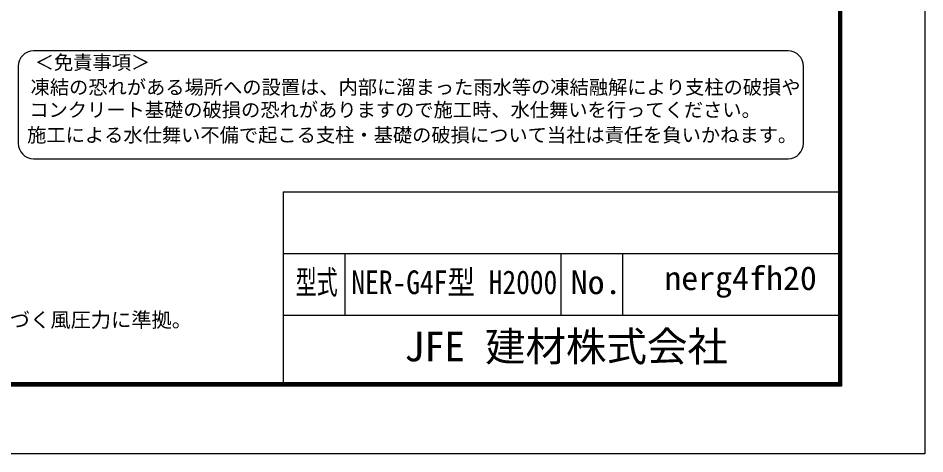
# Model space of a CAD drawing. Units: millimetres, scale not verified. Extents: x -6300 to 6300, y -4454 to 4456.
# Drawn here: x 1892 to 6300, y -4454 to -2334 of the extents above; entities that cross this region are included whole.
import ezdxf
from ezdxf.enums import TextEntityAlignment as Align

# ---------------------------------------------------------------- set-up
doc = ezdxf.new("R2010")
doc.units = ezdxf.units.MM
doc.header["$LTSCALE"] = 20
doc.layers.add('0-B_D-TTL-TXT', color=7, linetype='Continuous', lineweight=25)
doc.layers.add('0-C_D-TTL', color=7, linetype='Continuous', lineweight=25)
doc.styles.add('ＭＳ ゴシック', font='')
doc.styles.get('ＭＳ ゴシック').set_extended_font_data('MS Gothic')

msp = doc.modelspace()

# ---------------------------------------------------------------- linework, layer by layer
at = {"layer": '0-B_D-TTL-TXT', "color": 2}
for p, q in [((5635.09, -2492.92), (1966.77, -2492.92)), ((1891.77, -2567.92), (1891.77, -2942.92)), ((5710.09, -2942.92), (5710.09, -2567.92)), ((1966.77, -3017.92), (5635.09, -3017.92))]:
    msp.add_line(p, q, dxfattribs=at)
for centre, start, end in [((1966.77, -2567.92), 90, 180), ((5635.09, -2567.92), 0, 90), ((1966.77, -2942.92), 180, 270), ((5635.09, -2942.92), 270, 0)]:
    msp.add_arc(centre, 75, start, end, dxfattribs=at)
at = {"layer": '0-C_D-TTL'}
for p, q in [((3180.27, -3179.22), (3180.27, -4109.22)), ((3180.27, -3179.22), (5880.27, -3179.22)), ((3180.27, -3479.22), (5880.27, -3479.22)), ((3480.27, -3479.22), (3480.27, -3779.22)), ((4530.27, -3479.22), (4530.27, -3779.22)), ((4830.27, -3479.22), (4830.27, -3779.22)), ((3180.27, -3779.22), (5880.27, -3779.22))]:
    msp.add_line(p, q, dxfattribs=at)
at = {"layer": '0-C_D-TTL', "color": 2}
msp.add_lwpolyline([(-6299.73, 4455.78), (6300.27, 4455.78), (6300.27, -4454.22), (-6299.73, -4454.22)], close=True, dxfattribs=at)
at = {"layer": '0-C_D-TTL'}
for points in [[(-5894.73, 4125.78), (5895.27, 4125.78), (5895.27, -4124.22), (-5894.73, -4124.22)], [(-5890.98, 4122.03), (5891.52, 4122.03), (5891.52, -4120.47), (-5890.98, -4120.47)], [(-5887.23, 4118.28), (5887.77, 4118.28), (5887.77, -4116.72), (-5887.23, -4116.72)], [(-5883.48, 4114.53), (5884.02, 4114.53), (5884.02, -4112.97), (-5883.48, -4112.97)], [(-5879.73, 4110.78), (5880.27, 4110.78), (5880.27, -4109.22), (-5879.73, -4109.22)]]:
    msp.add_lwpolyline(points, close=True, dxfattribs=at)

# ---------------------------------------------------------------- texts
at = {"layer": '0-B_D-TTL-TXT', "style": 'ＭＳ ゴシック'}
for s, height, p in [('＜免責事項＞ \u3000\u3000', 68.62, (1972.33, -2604.19)), ('凍結の恐れがある場所への設置は、内部に溜まった雨水等の凍結融解により支柱の破損や', 68.62, (1952.04, -2724.94)), ('コンクリート基礎の破損の恐れがありますので施工時、水仕舞いを行ってください。', 68.62, (1945.87, -2835.07)), ('施工による水仕舞い不備で起こる支柱・基礎の破損について当社は責任を負いかねます。 ', 68.62, (1935.39, -2957.31)), ('（設計条件）風荷重：昭和57年改正 建築基準法・同施行令に基づく風圧力に準拠。', 72.14, (-952.61, -3859.63)), ('JFE 建材株式会社', 144.3, (3768.84, -4046.98))]:
    msp.add_text(s, height=height, dxfattribs=at).set_placement(p, align=Align.BOTTOM_LEFT)
for s, width, p in [('型式', 0.65, (3240.67, -3711.43)), ('NER-G4F型 H2000', 0.85, (3511.9, -3711.43)), ('No.', 1.05, (4578.27, -3711.43)), ('nerg4fh20', 1.05, (5033.27, -3691.43))]:
    msp.add_text(s, height=115.4, dxfattribs=dict(at, width=width)).set_placement(p, align=Align.BOTTOM_LEFT)

doc.saveas('drawing.dxf')
